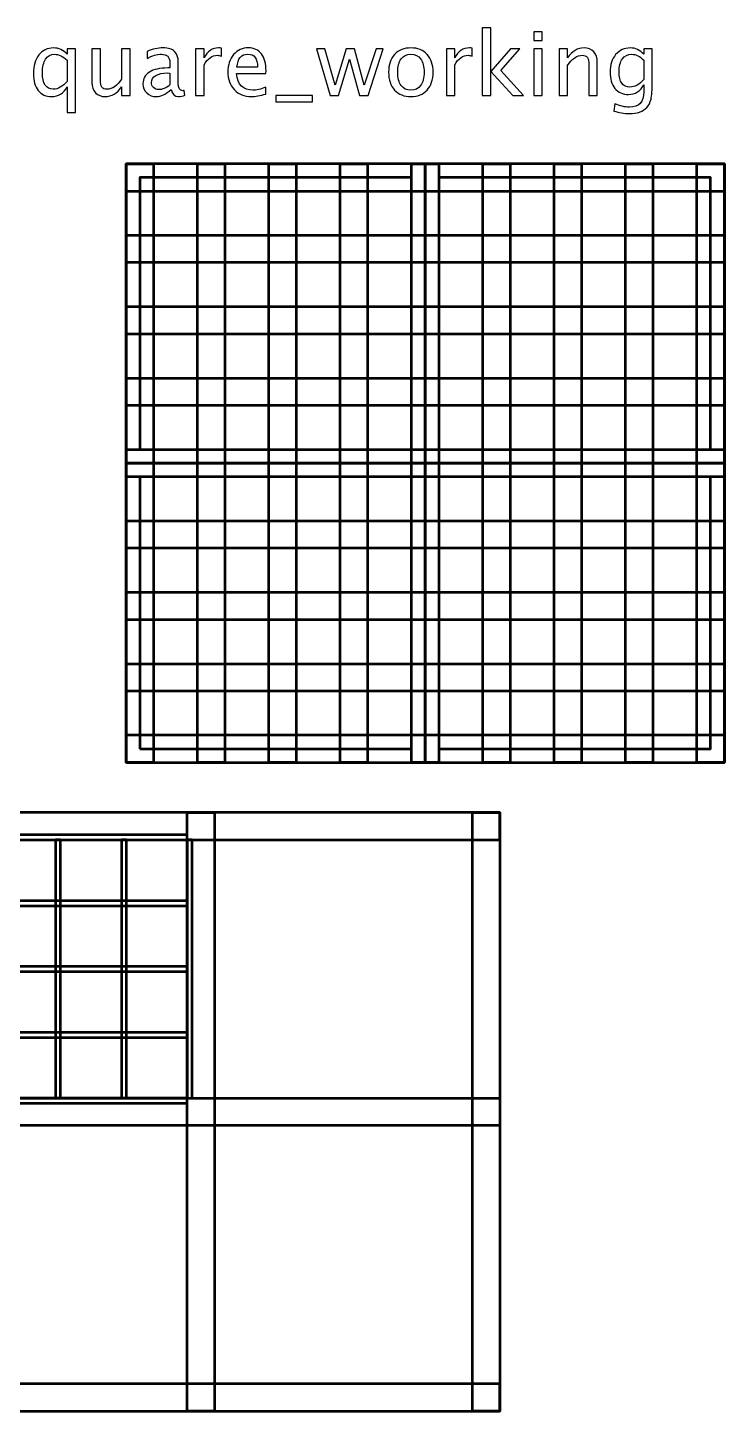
# Model space of a CAD drawing. Header units: centimetres. Extents: x -206 to 200, y -220 to 221.
# Drawn here: x 60.3 to 200, y -56 to 221.3 of the extents above; entities that cross this region are included whole.
import ezdxf

# ---------------------------------------------------------------- set-up
doc = ezdxf.new("R2010")
doc.units = ezdxf.units.CM
doc.header["$MEASUREMENT"] = 0
doc.layers.add('Layer 1', color=7, linetype='Continuous')

msp = doc.modelspace()

# ---------------------------------------------------------------- linework, layer by layer
at = {"layer": 'Layer 1', "color": 4, "lineweight": 53}
for points in [[(80, 134), (140, 134), (140, 194), (80, 194), (80, 134)], [(140, 134), (200, 134), (200, 194), (140, 194), (140, 134)], [(82.75, 136.75), (137.25, 136.75), (137.25, 191.25), (82.75, 191.25), (82.75, 136.75)], [(142.75, 136.75), (197.25, 136.75), (197.25, 191.25), (142.75, 191.25), (142.75, 136.75)], [(80, 74), (140, 74), (140, 134), (80, 134), (80, 74)], [(140, 74), (200, 74), (200, 134), (140, 134), (140, 74)], [(82.75, 76.75), (137.25, 76.75), (137.25, 131.25), (82.75, 131.25), (82.75, 76.75)], [(142.75, 76.75), (197.25, 76.75), (197.25, 131.25), (142.75, 131.25), (142.75, 76.75)]]:
    msp.add_lwpolyline(points, close=True, dxfattribs=at)
at = {"layer": 'Layer 1', "lineweight": 53}
for points in [[(80, 74), (200, 74), (200, 194), (80, 194), (80, 74)], [(82.75, 136.75), (137.25, 136.75), (137.25, 191.25), (82.75, 191.25), (82.75, 136.75)], [(142.75, 136.75), (197.25, 136.75), (197.25, 191.25), (142.75, 191.25), (142.75, 136.75)], [(82.75, 76.75), (137.25, 76.75), (137.25, 131.25), (82.75, 131.25), (82.75, 76.75)], [(142.75, 76.75), (197.25, 76.75), (197.25, 131.25), (142.75, 131.25), (142.75, 76.75)]]:
    msp.add_lwpolyline(points, close=True, dxfattribs=at)
at = {"layer": 'Layer 1', "color": 5, "lineweight": 53}
for points in [[(80, 188.5), (200, 188.5), (200, 194), (80, 194), (80, 188.5)], [(80, 74), (200, 74), (200, 79.5), (80, 79.5), (80, 74)], [(35, 58.5), (155, 58.5), (155, 64), (35, 64), (35, 58.5)], [(35, -56), (155, -56), (155, -50.5), (35, -50.5), (35, -56)]]:
    msp.add_lwpolyline(points, close=True, dxfattribs=at)
at = {"layer": 'Layer 1', "color": 30, "lineweight": 53}
msp.add_lwpolyline([(92.25, 6.75), (93.25, 6.75), (93.25, 58.5), (92.25, 58.5), (92.25, 6.75)], close=True, dxfattribs=at)
at = {"layer": 'Layer 1'}
for points, knots in [([(151.45824, 207.67044), (151.45824, 207.67044), (151.45824, 221.27002), (151.45824, 221.27002), (151.45824, 221.27002), (151.45824, 221.27002), (153.15158, 221.27002), (153.15158, 221.27002), (153.15158, 221.27002), (153.15158, 221.27002), (153.15158, 212.48292), (153.15158, 212.48292), (153.15158, 212.48292), (153.15158, 212.48292), (157.12033, 217.01905), (157.12033, 217.01905), (157.12033, 217.01905), (157.12033, 217.01905), (158.94889, 217.01905), (158.94889, 217.01905), (158.94889, 217.01905), (158.94889, 217.01905), (155.15653, 212.65637), (155.15653, 212.65637), (155.15653, 212.65637), (155.15653, 212.65637), (159.74264, 207.67044), (159.74264, 207.67044), (159.74264, 207.67044), (159.74264, 207.67044), (157.5613, 207.67044), (157.5613, 207.67044), (157.5613, 207.67044), (157.5613, 207.67044), (153.15158, 212.46528), (153.15158, 212.46528), (153.15158, 212.46528), (153.15158, 212.46528), (153.15158, 207.67044), (153.15158, 207.67044), (153.15158, 207.67044), (153.15158, 207.67044), (151.45824, 207.67044), (151.45824, 207.67044)], [0, 0, 0, 0, 0.083333333, 0.083333333, 0.083333333, 0.083333333, 0.166666667, 0.166666667, 0.166666667, 0.166666667, 0.25, 0.25, 0.25, 0.25, 0.333333333, 0.333333333, 0.333333333, 0.333333333, 0.416666667, 0.416666667, 0.416666667, 0.416666667, 0.5, 0.5, 0.5, 0.5, 0.583333333, 0.583333333, 0.583333333, 0.583333333, 0.666666667, 0.666666667, 0.666666667, 0.666666667, 0.75, 0.75, 0.75, 0.75, 0.833333333, 0.833333333, 0.833333333, 0.833333333, 1, 1, 1, 1]), ([(161.76817, 218.73002), (161.76817, 218.73002), (161.76817, 220.42336), (161.76817, 220.42336), (161.76817, 220.42336), (161.76817, 220.42336), (163.46151, 220.42336), (163.46151, 220.42336), (163.46151, 220.42336), (163.46151, 220.42336), (163.46151, 218.73002), (163.46151, 218.73002), (163.46151, 218.73002), (163.46151, 218.73002), (161.76817, 218.73002), (161.76817, 218.73002)], [0, 0, 0, 0, 0.2, 0.2, 0.2, 0.2, 0.4, 0.4, 0.4, 0.4, 0.6, 0.6, 0.6, 0.6, 1, 1, 1, 1]), ([(68.17622, 204.26613), (68.17622, 204.26613), (68.17622, 209.42551), (68.17622, 209.42551), (68.17622, 209.42551), (67.48537, 208.11435), (66.44467, 207.45877), (65.05414, 207.45877), (65.05414, 207.45877), (63.92525, 207.45877), (63.03743, 207.86741), (62.39067, 208.68762), (62.39067, 208.68762), (61.74391, 209.50782), (61.42053, 210.62789), (61.42053, 212.04782), (61.42053, 212.04782), (61.42053, 213.60005), (61.78801, 214.84947), (62.52002, 215.79609), (62.52002, 215.79609), (63.25497, 216.73977), (64.21923, 217.21308), (65.41574, 217.21308), (65.41574, 217.21308), (66.52405, 217.21308), (67.44715, 216.78975), (68.17622, 215.94014), (68.17622, 215.94014), (68.17622, 215.94014), (68.17622, 217.01905), (68.17622, 217.01905), (68.17622, 217.01905), (68.17622, 217.01905), (69.86956, 217.01905), (69.86956, 217.01905), (69.86956, 217.01905), (69.86956, 217.01905), (69.86956, 204.26613), (69.86956, 204.26613), (69.86956, 204.26613), (69.86956, 204.26613), (68.17622, 204.26613), (68.17622, 204.26613)], [0, 0, 0, 0, 0.083333333, 0.083333333, 0.083333333, 0.083333333, 0.166666667, 0.166666667, 0.166666667, 0.166666667, 0.25, 0.25, 0.25, 0.25, 0.333333333, 0.333333333, 0.333333333, 0.333333333, 0.416666667, 0.416666667, 0.416666667, 0.416666667, 0.5, 0.5, 0.5, 0.5, 0.583333333, 0.583333333, 0.583333333, 0.583333333, 0.666666667, 0.666666667, 0.666666667, 0.666666667, 0.75, 0.75, 0.75, 0.75, 0.833333333, 0.833333333, 0.833333333, 0.833333333, 1, 1, 1, 1]), ([(79.11821, 207.67044), (79.11821, 207.67044), (79.11821, 209.42845), (79.11821, 209.42845), (79.11821, 209.42845), (78.21569, 208.11435), (77.11914, 207.45877), (75.8315, 207.45877), (75.8315, 207.45877), (75.01423, 207.45877), (74.36453, 207.71454), (73.8824, 208.229), (73.8824, 208.229), (73.39733, 208.74347), (73.15627, 209.43433), (73.15627, 210.30745), (73.15627, 210.30745), (73.15627, 210.30745), (73.15627, 217.01905), (73.15627, 217.01905), (73.15627, 217.01905), (73.15627, 217.01905), (74.8496, 217.01905), (74.8496, 217.01905), (74.8496, 217.01905), (74.8496, 217.01905), (74.8496, 210.86014), (74.8496, 210.86014), (74.8496, 210.86014), (74.8496, 210.15752), (74.9525, 209.66069), (75.15534, 209.36671), (75.15534, 209.36671), (75.36113, 209.06979), (75.70215, 208.9228), (76.18134, 208.9228), (76.18134, 208.9228), (77.21615, 208.9228), (78.19805, 209.6019), (79.11821, 210.96303), (79.11821, 210.96303), (79.11821, 210.96303), (79.11821, 217.01905), (79.11821, 217.01905), (79.11821, 217.01905), (79.11821, 217.01905), (80.81155, 217.01905), (80.81155, 217.01905), (80.81155, 217.01905), (80.81155, 217.01905), (80.81155, 207.67044), (80.81155, 207.67044), (80.81155, 207.67044), (80.81155, 207.67044), (79.11821, 207.67044), (79.11821, 207.67044)], [0, 0, 0, 0, 0.066666667, 0.066666667, 0.066666667, 0.066666667, 0.133333333, 0.133333333, 0.133333333, 0.133333333, 0.2, 0.2, 0.2, 0.2, 0.266666667, 0.266666667, 0.266666667, 0.266666667, 0.333333333, 0.333333333, 0.333333333, 0.333333333, 0.4, 0.4, 0.4, 0.4, 0.466666667, 0.466666667, 0.466666667, 0.466666667, 0.533333333, 0.533333333, 0.533333333, 0.533333333, 0.6, 0.6, 0.6, 0.6, 0.666666667, 0.666666667, 0.666666667, 0.666666667, 0.733333333, 0.733333333, 0.733333333, 0.733333333, 0.8, 0.8, 0.8, 0.8, 0.866666667, 0.866666667, 0.866666667, 0.866666667, 1, 1, 1, 1]), ([(89.02833, 208.86107), (88.01115, 207.9262), (87.0322, 207.45877), (86.09145, 207.45877), (86.09145, 207.45877), (85.31828, 207.45877), (84.67446, 207.69984), (84.16588, 208.18491), (84.16588, 208.18491), (83.65435, 208.66998), (83.39858, 209.28146), (83.39858, 210.01935), (83.39858, 210.01935), (83.39858, 211.03947), (83.8278, 211.8244), (84.68622, 212.3712), (84.68622, 212.3712), (85.54465, 212.91801), (86.77643, 213.19141), (88.38157, 213.19141), (88.38157, 213.19141), (88.38157, 213.19141), (88.77845, 213.19141), (88.77845, 213.19141), (88.77845, 213.19141), (88.77845, 213.19141), (88.77845, 214.31736), (88.77845, 214.31736), (88.77845, 214.31736), (88.77845, 215.40215), (88.214, 215.94308), (87.08217, 215.94308), (87.08217, 215.94308), (86.20611, 215.94308), (85.24773, 215.66674), (84.20997, 215.11405), (84.20997, 215.11405), (84.20997, 215.11405), (84.20997, 216.50752), (84.20997, 216.50752), (84.20997, 216.50752), (85.35062, 216.97789), (86.42659, 217.21308), (87.43495, 217.21308), (87.43495, 217.21308), (88.47271, 217.21308), (89.24, 216.97789), (89.73095, 216.50458), (89.73095, 216.50458), (90.22483, 216.03127), (90.47178, 215.3022), (90.47178, 214.31736), (90.47178, 214.31736), (90.47178, 214.31736), (90.47178, 210.09285), (90.47178, 210.09285), (90.47178, 210.09285), (90.47178, 209.12565), (90.7687, 208.64058), (91.36548, 208.64058), (91.36548, 208.64058), (91.43898, 208.64058), (91.54775, 208.65234), (91.6918, 208.67586), (91.6918, 208.67586), (91.6918, 208.67586), (91.81233, 207.73512), (91.81233, 207.73512), (91.81233, 207.73512), (91.42722, 207.54991), (91.00389, 207.45877), (90.53939, 207.45877), (90.53939, 207.45877), (89.74858, 207.45877), (89.24588, 207.9262), (89.02833, 208.86107)], [0, 0, 0, 0, 0.05, 0.05, 0.05, 0.05, 0.1, 0.1, 0.1, 0.1, 0.15, 0.15, 0.15, 0.15, 0.2, 0.2, 0.2, 0.2, 0.25, 0.25, 0.25, 0.25, 0.3, 0.3, 0.3, 0.3, 0.35, 0.35, 0.35, 0.35, 0.4, 0.4, 0.4, 0.4, 0.45, 0.45, 0.45, 0.45, 0.5, 0.5, 0.5, 0.5, 0.55, 0.55, 0.55, 0.55, 0.6, 0.6, 0.6, 0.6, 0.65, 0.65, 0.65, 0.65, 0.7, 0.7, 0.7, 0.7, 0.75, 0.75, 0.75, 0.75, 0.8, 0.8, 0.8, 0.8, 0.85, 0.85, 0.85, 0.85, 0.9, 0.9, 0.9, 0.9, 1, 1, 1, 1]), ([(93.94958, 207.67044), (93.94958, 207.67044), (93.94958, 217.01905), (93.94958, 217.01905), (93.94958, 217.01905), (93.94958, 217.01905), (95.64292, 217.01905), (95.64292, 217.01905), (95.64292, 217.01905), (95.64292, 217.01905), (95.64292, 215.25222), (95.64292, 215.25222), (95.64292, 215.25222), (96.31613, 216.56044), (97.29215, 217.21308), (98.57391, 217.21308), (98.57391, 217.21308), (98.74736, 217.21308), (98.92963, 217.19838), (99.11778, 217.16898), (99.11778, 217.16898), (99.11778, 217.16898), (99.11778, 215.58442), (99.11778, 215.58442), (99.11778, 215.58442), (98.8238, 215.68144), (98.56509, 215.73141), (98.34167, 215.73141), (98.34167, 215.73141), (97.26569, 215.73141), (96.36611, 215.09641), (95.64292, 213.82347), (95.64292, 213.82347), (95.64292, 213.82347), (95.64292, 207.67044), (95.64292, 207.67044), (95.64292, 207.67044), (95.64292, 207.67044), (93.94958, 207.67044), (93.94958, 207.67044)], [0, 0, 0, 0, 0.090909091, 0.090909091, 0.090909091, 0.090909091, 0.181818182, 0.181818182, 0.181818182, 0.181818182, 0.272727273, 0.272727273, 0.272727273, 0.272727273, 0.363636364, 0.363636364, 0.363636364, 0.363636364, 0.454545455, 0.454545455, 0.454545455, 0.454545455, 0.545454545, 0.545454545, 0.545454545, 0.545454545, 0.636363636, 0.636363636, 0.636363636, 0.636363636, 0.727272727, 0.727272727, 0.727272727, 0.727272727, 0.818181818, 0.818181818, 0.818181818, 0.818181818, 1, 1, 1, 1]), ([(108.02836, 207.9703), (106.89065, 207.62928), (105.91757, 207.45877), (105.10619, 207.45877), (105.10619, 207.45877), (103.72153, 207.45877), (102.59558, 207.91738), (101.72834, 208.83167), (101.72834, 208.83167), (100.86109, 209.74595), (100.426, 210.93069), (100.426, 212.38884), (100.426, 212.38884), (100.426, 213.80289), (100.80818, 214.96412), (101.57547, 215.87252), (101.57547, 215.87252), (102.34276, 216.77799), (103.32466, 217.23072), (104.52116, 217.23072), (104.52116, 217.23072), (105.65299, 217.23072), (106.52906, 216.82796), (107.14642, 216.02245), (107.14642, 216.02245), (107.76378, 215.21694), (108.07246, 214.0763), (108.07246, 212.59757), (108.07246, 212.59757), (108.07246, 212.59757), (108.06364, 212.08016), (108.06364, 212.08016), (108.06364, 212.08016), (108.06364, 212.08016), (102.15461, 212.08016), (102.15461, 212.08016), (102.15461, 212.08016), (102.40156, 209.8459), (103.49223, 208.72877), (105.42369, 208.72877), (105.42369, 208.72877), (106.13218, 208.72877), (106.99943, 208.92868), (108.02836, 209.3285), (108.02836, 209.3285), (108.02836, 209.3285), (108.02836, 207.9703), (108.02836, 207.9703)], [0, 0, 0, 0, 0.076923077, 0.076923077, 0.076923077, 0.076923077, 0.153846154, 0.153846154, 0.153846154, 0.153846154, 0.230769231, 0.230769231, 0.230769231, 0.230769231, 0.307692308, 0.307692308, 0.307692308, 0.307692308, 0.384615385, 0.384615385, 0.384615385, 0.384615385, 0.461538462, 0.461538462, 0.461538462, 0.461538462, 0.538461538, 0.538461538, 0.538461538, 0.538461538, 0.615384615, 0.615384615, 0.615384615, 0.615384615, 0.692307692, 0.692307692, 0.692307692, 0.692307692, 0.769230769, 0.769230769, 0.769230769, 0.769230769, 0.846153846, 0.846153846, 0.846153846, 0.846153846, 1, 1, 1, 1]), ([(120.90768, 207.67044), (120.90768, 207.67044), (118.22657, 217.01905), (118.22657, 217.01905), (118.22657, 217.01905), (118.22657, 217.01905), (119.87875, 217.01905), (119.87875, 217.01905), (119.87875, 217.01905), (119.87875, 217.01905), (121.93368, 209.76065), (121.93368, 209.76065), (121.93368, 209.76065), (121.93368, 209.76065), (124.1503, 217.01905), (124.1503, 217.01905), (124.1503, 217.01905), (124.1503, 217.01905), (125.84363, 217.01905), (125.84363, 217.01905), (125.84363, 217.01905), (125.84363, 217.01905), (127.79273, 209.77241), (127.79273, 209.77241), (127.79273, 209.77241), (127.79273, 209.77241), (130.15046, 217.01905), (130.15046, 217.01905), (130.15046, 217.01905), (130.15046, 217.01905), (131.59685, 217.01905), (131.59685, 217.01905), (131.59685, 217.01905), (131.59685, 217.01905), (128.54532, 207.67044), (128.54532, 207.67044), (128.54532, 207.67044), (128.54532, 207.67044), (126.85199, 207.67044), (126.85199, 207.67044), (126.85199, 207.67044), (126.85199, 207.67044), (124.84704, 214.96118), (124.84704, 214.96118), (124.84704, 214.96118), (124.84704, 214.96118), (122.60102, 207.67044), (122.60102, 207.67044), (122.60102, 207.67044), (122.60102, 207.67044), (120.90768, 207.67044), (120.90768, 207.67044)], [0, 0, 0, 0, 0.071428571, 0.071428571, 0.071428571, 0.071428571, 0.142857143, 0.142857143, 0.142857143, 0.142857143, 0.214285714, 0.214285714, 0.214285714, 0.214285714, 0.285714286, 0.285714286, 0.285714286, 0.285714286, 0.357142857, 0.357142857, 0.357142857, 0.357142857, 0.428571429, 0.428571429, 0.428571429, 0.428571429, 0.5, 0.5, 0.5, 0.5, 0.571428571, 0.571428571, 0.571428571, 0.571428571, 0.642857143, 0.642857143, 0.642857143, 0.642857143, 0.714285714, 0.714285714, 0.714285714, 0.714285714, 0.785714286, 0.785714286, 0.785714286, 0.785714286, 0.857142857, 0.857142857, 0.857142857, 0.857142857, 1, 1, 1, 1]), ([(137.12664, 207.45877), (135.75375, 207.45877), (134.66601, 207.89681), (133.86638, 208.77287), (133.86638, 208.77287), (133.06381, 209.64894), (132.664, 210.83956), (132.664, 212.34181), (132.664, 212.34181), (132.664, 213.84111), (133.06381, 215.0288), (133.86638, 215.90192), (133.86638, 215.90192), (134.66601, 216.77505), (135.75375, 217.21308), (137.12664, 217.21308), (137.12664, 217.21308), (138.49953, 217.21308), (139.58726, 216.77505), (140.38689, 215.90192), (140.38689, 215.90192), (141.18946, 215.0288), (141.58928, 213.84111), (141.58928, 212.34181), (141.58928, 212.34181), (141.58928, 210.83956), (141.18946, 209.64894), (140.38689, 208.77287), (140.38689, 208.77287), (139.58726, 207.89681), (138.49953, 207.45877), (137.12664, 207.45877)], [0, 0, 0, 0, 0.111111111, 0.111111111, 0.111111111, 0.111111111, 0.222222222, 0.222222222, 0.222222222, 0.222222222, 0.333333333, 0.333333333, 0.333333333, 0.333333333, 0.444444444, 0.444444444, 0.444444444, 0.444444444, 0.555555556, 0.555555556, 0.555555556, 0.555555556, 0.666666667, 0.666666667, 0.666666667, 0.666666667, 0.777777778, 0.777777778, 0.777777778, 0.777777778, 1, 1, 1, 1]), ([(144.24099, 207.67044), (144.24099, 207.67044), (144.24099, 217.01905), (144.24099, 217.01905), (144.24099, 217.01905), (144.24099, 217.01905), (145.93433, 217.01905), (145.93433, 217.01905), (145.93433, 217.01905), (145.93433, 217.01905), (145.93433, 215.25222), (145.93433, 215.25222), (145.93433, 215.25222), (146.60754, 216.56044), (147.58356, 217.21308), (148.86532, 217.21308), (148.86532, 217.21308), (149.03877, 217.21308), (149.22104, 217.19838), (149.40919, 217.16898), (149.40919, 217.16898), (149.40919, 217.16898), (149.40919, 215.58442), (149.40919, 215.58442), (149.40919, 215.58442), (149.11521, 215.68144), (148.8565, 215.73141), (148.63308, 215.73141), (148.63308, 215.73141), (147.5571, 215.73141), (146.65752, 215.09641), (145.93433, 213.82347), (145.93433, 213.82347), (145.93433, 213.82347), (145.93433, 207.67044), (145.93433, 207.67044), (145.93433, 207.67044), (145.93433, 207.67044), (144.24099, 207.67044), (144.24099, 207.67044)], [0, 0, 0, 0, 0.090909091, 0.090909091, 0.090909091, 0.090909091, 0.181818182, 0.181818182, 0.181818182, 0.181818182, 0.272727273, 0.272727273, 0.272727273, 0.272727273, 0.363636364, 0.363636364, 0.363636364, 0.363636364, 0.454545455, 0.454545455, 0.454545455, 0.454545455, 0.545454545, 0.545454545, 0.545454545, 0.545454545, 0.636363636, 0.636363636, 0.636363636, 0.636363636, 0.727272727, 0.727272727, 0.727272727, 0.727272727, 0.818181818, 0.818181818, 0.818181818, 0.818181818, 1, 1, 1, 1]), ([(161.76817, 207.67044), (161.76817, 207.67044), (161.76817, 217.01905), (161.76817, 217.01905), (161.76817, 217.01905), (161.76817, 217.01905), (163.46151, 217.01905), (163.46151, 217.01905), (163.46151, 217.01905), (163.46151, 217.01905), (163.46151, 207.67044), (163.46151, 207.67044), (163.46151, 207.67044), (163.46151, 207.67044), (161.76817, 207.67044), (161.76817, 207.67044)], [0, 0, 0, 0, 0.2, 0.2, 0.2, 0.2, 0.4, 0.4, 0.4, 0.4, 0.6, 0.6, 0.6, 0.6, 1, 1, 1, 1]), ([(166.86581, 207.67044), (166.86581, 207.67044), (166.86581, 217.01905), (166.86581, 217.01905), (166.86581, 217.01905), (166.86581, 217.01905), (168.55915, 217.01905), (168.55915, 217.01905), (168.55915, 217.01905), (168.55915, 217.01905), (168.55915, 215.25222), (168.55915, 215.25222), (168.55915, 215.25222), (169.45579, 216.56044), (170.55528, 217.21308), (171.85468, 217.21308), (171.85468, 217.21308), (172.67195, 217.21308), (173.32165, 216.95732), (173.80084, 216.44285), (173.80084, 216.44285), (174.28003, 215.93132), (174.52109, 215.24046), (174.52109, 214.37616), (174.52109, 214.37616), (174.52109, 214.37616), (174.52109, 207.67044), (174.52109, 207.67044), (174.52109, 207.67044), (174.52109, 207.67044), (172.82776, 207.67044), (172.82776, 207.67044), (172.82776, 207.67044), (172.82776, 207.67044), (172.82776, 213.82347), (172.82776, 213.82347), (172.82776, 213.82347), (172.82776, 214.51727), (172.72486, 215.01116), (172.52202, 215.30514), (172.52202, 215.30514), (172.31623, 215.60206), (171.97815, 215.74905), (171.50484, 215.74905), (171.50484, 215.74905), (170.46415, 215.74905), (169.48225, 215.06995), (168.55915, 213.71176), (168.55915, 213.71176), (168.55915, 213.71176), (168.55915, 207.67044), (168.55915, 207.67044), (168.55915, 207.67044), (168.55915, 207.67044), (166.86581, 207.67044), (166.86581, 207.67044)], [0, 0, 0, 0, 0.066666667, 0.066666667, 0.066666667, 0.066666667, 0.133333333, 0.133333333, 0.133333333, 0.133333333, 0.2, 0.2, 0.2, 0.2, 0.266666667, 0.266666667, 0.266666667, 0.266666667, 0.333333333, 0.333333333, 0.333333333, 0.333333333, 0.4, 0.4, 0.4, 0.4, 0.466666667, 0.466666667, 0.466666667, 0.466666667, 0.533333333, 0.533333333, 0.533333333, 0.533333333, 0.6, 0.6, 0.6, 0.6, 0.666666667, 0.666666667, 0.666666667, 0.666666667, 0.733333333, 0.733333333, 0.733333333, 0.733333333, 0.8, 0.8, 0.8, 0.8, 0.866666667, 0.866666667, 0.866666667, 0.866666667, 1, 1, 1, 1]), ([(177.84896, 204.566), (177.84896, 204.566), (178.04887, 206.03002), (178.04887, 206.03002), (178.04887, 206.03002), (179.03077, 205.57141), (180.00385, 205.34211), (180.96516, 205.34211), (180.96516, 205.34211), (182.8731, 205.34211), (183.82854, 206.3534), (183.82854, 208.37306), (183.82854, 208.37306), (183.82854, 208.37306), (183.82854, 209.84296), (183.82854, 209.84296), (183.82854, 209.84296), (183.53456, 209.22266), (183.11711, 208.74347), (182.57324, 208.39951), (182.57324, 208.39951), (182.02938, 208.05556), (181.42378, 207.88211), (180.75644, 207.88211), (180.75644, 207.88211), (179.62461, 207.88211), (178.72797, 208.2878), (178.06651, 209.09919), (178.06651, 209.09919), (177.40505, 209.91058), (177.07285, 211.01007), (177.07285, 212.39766), (177.07285, 212.39766), (177.07285, 213.81759), (177.44915, 214.97588), (178.20174, 215.87252), (178.20174, 215.87252), (178.95727, 216.76623), (179.93035, 217.21308), (181.12685, 217.21308), (181.12685, 217.21308), (182.17343, 217.21308), (183.07595, 216.78975), (183.82854, 215.94014), (183.82854, 215.94014), (183.82854, 215.94014), (183.82854, 217.01905), (183.82854, 217.01905), (183.82854, 217.01905), (183.82854, 217.01905), (185.52188, 217.01905), (185.52188, 217.01905), (185.52188, 217.01905), (185.52188, 217.01905), (185.52188, 210.2222), (185.52188, 210.2222), (185.52188, 210.2222), (185.52188, 208.76111), (185.44544, 207.67926), (185.29257, 206.97664), (185.29257, 206.97664), (185.14264, 206.27403), (184.85454, 205.69782), (184.43709, 205.25097), (184.43709, 205.25097), (183.69625, 204.46604), (182.53797, 204.07211), (180.96516, 204.07211), (180.96516, 204.07211), (179.88625, 204.07211), (178.8485, 204.23674), (177.84896, 204.566)], [0, 0, 0, 0, 0.052631579, 0.052631579, 0.052631579, 0.052631579, 0.105263158, 0.105263158, 0.105263158, 0.105263158, 0.157894737, 0.157894737, 0.157894737, 0.157894737, 0.210526316, 0.210526316, 0.210526316, 0.210526316, 0.263157895, 0.263157895, 0.263157895, 0.263157895, 0.315789474, 0.315789474, 0.315789474, 0.315789474, 0.368421053, 0.368421053, 0.368421053, 0.368421053, 0.421052632, 0.421052632, 0.421052632, 0.421052632, 0.473684211, 0.473684211, 0.473684211, 0.473684211, 0.526315789, 0.526315789, 0.526315789, 0.526315789, 0.578947368, 0.578947368, 0.578947368, 0.578947368, 0.631578947, 0.631578947, 0.631578947, 0.631578947, 0.684210526, 0.684210526, 0.684210526, 0.684210526, 0.736842105, 0.736842105, 0.736842105, 0.736842105, 0.789473684, 0.789473684, 0.789473684, 0.789473684, 0.842105263, 0.842105263, 0.842105263, 0.842105263, 0.894736842, 0.894736842, 0.894736842, 0.894736842, 1, 1, 1, 1]), ([(68.17622, 214.78185), (67.29722, 215.55502), (66.46525, 215.94308), (65.67738, 215.94308), (65.67738, 215.94308), (64.90127, 215.94308), (64.30155, 215.6197), (63.87528, 214.97), (63.87528, 214.97), (63.449, 214.32324), (63.23734, 213.40602), (63.23734, 212.21833), (63.23734, 212.21833), (63.23734, 210.03405), (63.96053, 208.94044), (65.40986, 208.94044), (65.40986, 208.94044), (66.3506, 208.94044), (67.2737, 209.45491), (68.17622, 210.4809), (68.17622, 210.4809), (68.17622, 210.4809), (68.17622, 214.78185), (68.17622, 214.78185)], [0, 0, 0, 0, 0.142857143, 0.142857143, 0.142857143, 0.142857143, 0.285714286, 0.285714286, 0.285714286, 0.285714286, 0.428571429, 0.428571429, 0.428571429, 0.428571429, 0.571428571, 0.571428571, 0.571428571, 0.571428571, 0.714285714, 0.714285714, 0.714285714, 0.714285714, 1, 1, 1, 1]), ([(102.24281, 213.35016), (102.24281, 213.35016), (106.37031, 213.35016), (106.37031, 213.35016), (106.37031, 213.35016), (106.37031, 215.09053), (105.72061, 215.96072), (104.42415, 215.96072), (104.42415, 215.96072), (103.11887, 215.96072), (102.39274, 215.09053), (102.24281, 213.35016)], [0, 0, 0, 0, 0.25, 0.25, 0.25, 0.25, 0.5, 0.5, 0.5, 0.5, 1, 1, 1, 1]), ([(137.1237, 208.72877), (137.96155, 208.72877), (138.61419, 209.04333), (139.07868, 209.67539), (139.07868, 209.67539), (139.54023, 210.30451), (139.77247, 211.19528), (139.77247, 212.34181), (139.77247, 212.34181), (139.77247, 213.48539), (139.54023, 214.37322), (139.07868, 215.00234), (139.07868, 215.00234), (138.61419, 215.62852), (137.96155, 215.94308), (137.1237, 215.94308), (137.1237, 215.94308), (136.28291, 215.94308), (135.63027, 215.62852), (135.17166, 215.00234), (135.17166, 215.00234), (134.71011, 214.37322), (134.48081, 213.48539), (134.48081, 212.34181), (134.48081, 212.34181), (134.48081, 211.19528), (134.71011, 210.30451), (135.17166, 209.67539), (135.17166, 209.67539), (135.63027, 209.04333), (136.28291, 208.72877), (137.1237, 208.72877)], [0, 0, 0, 0, 0.111111111, 0.111111111, 0.111111111, 0.111111111, 0.222222222, 0.222222222, 0.222222222, 0.222222222, 0.333333333, 0.333333333, 0.333333333, 0.333333333, 0.444444444, 0.444444444, 0.444444444, 0.444444444, 0.555555556, 0.555555556, 0.555555556, 0.555555556, 0.666666667, 0.666666667, 0.666666667, 0.666666667, 0.777777778, 0.777777778, 0.777777778, 0.777777778, 1, 1, 1, 1]), ([(183.82854, 210.90424), (183.82854, 210.90424), (183.82854, 214.78185), (183.82854, 214.78185), (183.82854, 214.78185), (183.08183, 215.55502), (182.2675, 215.94308), (181.3885, 215.94308), (181.3885, 215.94308), (180.60651, 215.94308), (179.99503, 215.63146), (179.55405, 215.00528), (179.55405, 215.00528), (179.11014, 214.38204), (178.88966, 213.51479), (178.88966, 212.40942), (178.88966, 212.40942), (178.88966, 210.37801), (179.60991, 209.36377), (181.05336, 209.36377), (181.05336, 209.36377), (182.03526, 209.36377), (182.9613, 209.87824), (183.82854, 210.90424)], [0, 0, 0, 0, 0.142857143, 0.142857143, 0.142857143, 0.142857143, 0.285714286, 0.285714286, 0.285714286, 0.285714286, 0.428571429, 0.428571429, 0.428571429, 0.428571429, 0.571428571, 0.571428571, 0.571428571, 0.571428571, 0.714285714, 0.714285714, 0.714285714, 0.714285714, 1, 1, 1, 1]), ([(88.77845, 209.78417), (88.77845, 209.78417), (88.77845, 212.186), (88.77845, 212.186), (88.77845, 212.186), (88.77845, 212.186), (88.23458, 212.20363), (88.23458, 212.20363), (88.23458, 212.20363), (87.29384, 212.20363), (86.53537, 212.03019), (85.95622, 211.68329), (85.95622, 211.68329), (85.38002, 211.33345), (85.09192, 210.8719), (85.09192, 210.29569), (85.09192, 210.29569), (85.09192, 209.89294), (85.23597, 209.55192), (85.52113, 209.27264), (85.52113, 209.27264), (85.80923, 208.99336), (86.15907, 208.85225), (86.57358, 208.85225), (86.57358, 208.85225), (87.27914, 208.85225), (88.01409, 209.16387), (88.77845, 209.78417)], [0, 0, 0, 0, 0.125, 0.125, 0.125, 0.125, 0.25, 0.25, 0.25, 0.25, 0.375, 0.375, 0.375, 0.375, 0.5, 0.5, 0.5, 0.5, 0.625, 0.625, 0.625, 0.625, 0.75, 0.75, 0.75, 0.75, 1, 1, 1, 1]), ([(110.04213, 206.40044), (110.04213, 206.40044), (110.04213, 207.67044), (110.04213, 207.67044), (110.04213, 207.67044), (110.04213, 207.67044), (117.37991, 207.67044), (117.37991, 207.67044), (117.37991, 207.67044), (117.37991, 207.67044), (117.37991, 206.40044), (117.37991, 206.40044), (117.37991, 206.40044), (117.37991, 206.40044), (110.04213, 206.40044), (110.04213, 206.40044)], [0, 0, 0, 0, 0.2, 0.2, 0.2, 0.2, 0.4, 0.4, 0.4, 0.4, 0.6, 0.6, 0.6, 0.6, 1, 1, 1, 1])]:
    msp.add_open_spline(points, degree=3, knots=knots, dxfattribs=at)
at = {"layer": 'Layer 1', "color": 5, "lineweight": 53}
for points in [[(80, 194), (80, 194), (80, 74), (80, 74), (80, 74), (80, 74), (85.5, 74), (85.5, 74), (85.5, 74), (85.5, 74), (85.5, 194), (85.5, 194), (85.5, 194), (85.5, 194), (80, 194), (80, 194)], [(94.3125, 194), (94.3125, 154), (94.3125, 114), (94.3125, 74), (94.3125, 74), (96.14583, 74), (97.97916, 74), (99.8125, 74), (99.8125, 74), (99.8125, 114), (99.8125, 154), (99.8125, 194), (99.8125, 194), (97.97916, 194), (96.14583, 194), (94.3125, 194)], [(108.625, 194), (108.625, 154), (108.625, 114), (108.625, 74), (108.625, 74), (110.45833, 74), (112.29166, 74), (114.125, 74), (114.125, 74), (114.125, 114), (114.125, 154), (114.125, 194), (114.125, 194), (112.29166, 194), (110.45833, 194), (108.625, 194)], [(122.9375, 194), (122.9375, 154), (122.9375, 114), (122.9375, 74), (122.9375, 74), (124.77083, 74), (126.60416, 74), (128.4375, 74), (128.4375, 74), (128.4375, 114), (128.4375, 154), (128.4375, 194), (128.4375, 194), (126.60416, 194), (124.77083, 194), (122.9375, 194)], [(137.25, 194), (137.25, 154), (137.25, 114), (137.25, 74), (137.25, 74), (139.08333, 74), (140.91666, 74), (142.75, 74), (142.75, 74), (142.75, 114), (142.75, 154), (142.75, 194), (142.75, 194), (140.91666, 194), (139.08333, 194), (137.25, 194)], [(151.5625, 194), (151.5625, 154), (151.5625, 114), (151.5625, 74), (151.5625, 74), (153.39583, 74), (155.22916, 74), (157.0625, 74), (157.0625, 74), (157.0625, 114), (157.0625, 154), (157.0625, 194), (157.0625, 194), (155.22916, 194), (153.39583, 194), (151.5625, 194)], [(165.875, 194), (165.875, 154), (165.875, 114), (165.875, 74), (165.875, 74), (167.70833, 74), (169.54166, 74), (171.375, 74), (171.375, 74), (171.375, 114), (171.375, 154), (171.375, 194), (171.375, 194), (169.54166, 194), (167.70833, 194), (165.875, 194)], [(180.1875, 194), (180.1875, 154), (180.1875, 114), (180.1875, 74), (180.1875, 74), (182.02083, 74), (183.85416, 74), (185.6875, 74), (185.6875, 74), (185.6875, 114), (185.6875, 154), (185.6875, 194), (185.6875, 194), (183.85416, 194), (182.02083, 194), (180.1875, 194)], [(194.5, 194), (194.5, 194), (194.5, 74), (194.5, 74), (194.5, 74), (194.5, 74), (200, 74), (200, 74), (200, 74), (200, 74), (200, 194), (200, 194), (200, 194), (200, 194), (194.5, 194), (194.5, 194)], [(200, 179.6875), (160, 179.6875), (120, 179.6875), (80, 179.6875), (80, 179.6875), (80, 177.85416), (80, 176.02083), (80, 174.1875), (80, 174.1875), (120, 174.1875), (160, 174.1875), (200, 174.1875), (200, 174.1875), (200, 176.02083), (200, 177.85416), (200, 179.6875)], [(200, 165.375), (160, 165.375), (120, 165.375), (80, 165.375), (80, 165.375), (80, 163.54166), (80, 161.70833), (80, 159.875), (80, 159.875), (120, 159.875), (160, 159.875), (200, 159.875), (200, 159.875), (200, 161.70833), (200, 163.54166), (200, 165.375)], [(200, 151.0625), (160, 151.0625), (120, 151.0625), (80, 151.0625), (80, 151.0625), (80, 149.22916), (80, 147.39583), (80, 145.5625), (80, 145.5625), (120, 145.5625), (160, 145.5625), (200, 145.5625), (200, 145.5625), (200, 147.39583), (200, 149.22916), (200, 151.0625)], [(200, 136.75), (160, 136.75), (120, 136.75), (80, 136.75), (80, 136.75), (80, 134.91666), (80, 133.08333), (80, 131.25), (80, 131.25), (120, 131.25), (160, 131.25), (200, 131.25), (200, 131.25), (200, 133.08333), (200, 134.91666), (200, 136.75)], [(200, 122.4375), (160, 122.4375), (120, 122.4375), (80, 122.4375), (80, 122.4375), (80, 120.60416), (80, 118.77083), (80, 116.9375), (80, 116.9375), (120, 116.9375), (160, 116.9375), (200, 116.9375), (200, 116.9375), (200, 118.77083), (200, 120.60416), (200, 122.4375)], [(200, 108.125), (160, 108.125), (120, 108.125), (80, 108.125), (80, 108.125), (80, 106.29166), (80, 104.45833), (80, 102.625), (80, 102.625), (120, 102.625), (160, 102.625), (200, 102.625), (200, 102.625), (200, 104.45833), (200, 106.29166), (200, 108.125)], [(200, 93.8125), (160, 93.8125), (120, 93.8125), (80, 93.8125), (80, 93.8125), (80, 91.97916), (80, 90.14583), (80, 88.3125), (80, 88.3125), (120, 88.3125), (160, 88.3125), (200, 88.3125), (200, 88.3125), (200, 90.14583), (200, 91.97916), (200, 93.8125)], [(92.25, 64), (92.25, 24), (92.25, -15.99999), (92.25, -55.99999), (92.25, -55.99999), (94.08333, -55.99999), (95.91666, -55.99999), (97.75, -55.99999), (97.75, -55.99999), (97.75, -15.99999), (97.75, 24), (97.75, 64), (97.75, 64), (95.91666, 64), (94.08333, 64), (92.25, 64)], [(149.5, 64), (149.5, 64), (149.5, -56), (149.5, -56), (149.5, -56), (149.5, -56), (155, -56), (155, -56), (155, -56), (155, -56), (155, 64), (155, 64), (155, 64), (155, 64), (149.5, 64), (149.5, 64)], [(155, 6.75), (115, 6.75), (75, 6.75), (35, 6.75), (35, 6.75), (35, 4.91667), (35, 3.08334), (35, 1.25), (35, 1.25), (75, 1.25), (115, 1.25), (155, 1.25), (155, 1.25), (155, 3.08334), (155, 4.91667), (155, 6.75)]]:
    msp.add_open_spline(points, degree=3, knots=[0, 0, 0, 0, 0.2, 0.2, 0.2, 0.2, 0.4, 0.4, 0.4, 0.4, 0.6, 0.6, 0.6, 0.6, 1, 1, 1, 1], dxfattribs=at)
at = {"layer": 'Layer 1', "color": 30, "lineweight": 53}
for points in [[(40.5, 58.5), (40.5, 58.5), (40.5, 59.5), (40.5, 59.5), (40.5, 59.5), (40.5, 59.5), (92.25, 59.5), (92.25, 59.5), (92.25, 59.5), (92.25, 59.5), (92.25, 58.5), (92.25, 58.5), (92.25, 58.5), (92.25, 58.5), (40.5, 58.5), (40.5, 58.5)], [(65.875, 58.5), (66.20833, 58.5), (66.54166, 58.5), (66.875, 58.5), (66.875, 58.5), (66.875, 41.25), (66.875, 24.00001), (66.875, 6.75001), (66.875, 6.75001), (66.54166, 6.75001), (66.20833, 6.75001), (65.875, 6.75001), (65.875, 6.75001), (65.875, 24.00001), (65.875, 41.25), (65.875, 58.5)], [(79.0625, 58.5), (79.39583, 58.5), (79.72916, 58.5), (80.0625, 58.5), (80.0625, 58.5), (80.0625, 41.25), (80.0625, 24), (80.0625, 6.75001), (80.0625, 6.75001), (79.72916, 6.75001), (79.39583, 6.75001), (79.0625, 6.75001), (79.0625, 6.75001), (79.0625, 24), (79.0625, 41.25), (79.0625, 58.5)], [(40.50001, 45.3125), (40.50001, 45.64583), (40.50001, 45.97916), (40.50001, 46.3125), (40.50001, 46.3125), (57.75001, 46.3125), (75.00001, 46.3125), (92.25001, 46.3125), (92.25001, 46.3125), (92.25001, 45.97916), (92.25001, 45.64583), (92.25001, 45.3125), (92.25001, 45.3125), (75.00001, 45.3125), (57.75001, 45.3125), (40.50001, 45.3125)], [(40.5, 32.125), (40.5, 32.45833), (40.5, 32.79166), (40.5, 33.125), (40.5, 33.125), (57.75, 33.125), (74.99999, 33.125), (92.24999, 33.125), (92.24999, 33.125), (92.24999, 32.79166), (92.24999, 32.45833), (92.24999, 32.125), (92.24999, 32.125), (74.99999, 32.125), (57.75, 32.125), (40.5, 32.125)], [(40.5, 18.9375), (40.5, 19.27083), (40.5, 19.60416), (40.5, 19.9375), (40.5, 19.9375), (57.74999, 19.9375), (74.99999, 19.9375), (92.24999, 19.9375), (92.24999, 19.9375), (92.24999, 19.60416), (92.24999, 19.27083), (92.24999, 18.9375), (92.24999, 18.9375), (74.99999, 18.9375), (57.74999, 18.9375), (40.5, 18.9375)], [(40.5, 5.75), (40.5, 5.75), (40.5, 6.75), (40.5, 6.75), (40.5, 6.75), (40.5, 6.75), (92.24998, 6.75), (92.24998, 6.75), (92.24998, 6.75), (92.24998, 6.75), (92.24998, 5.75), (92.24998, 5.75), (92.24998, 5.75), (92.24998, 5.75), (40.5, 5.75), (40.5, 5.75)]]:
    msp.add_open_spline(points, degree=3, knots=[0, 0, 0, 0, 0.2, 0.2, 0.2, 0.2, 0.4, 0.4, 0.4, 0.4, 0.6, 0.6, 0.6, 0.6, 1, 1, 1, 1], dxfattribs=at)

doc.saveas('drawing.dxf')
